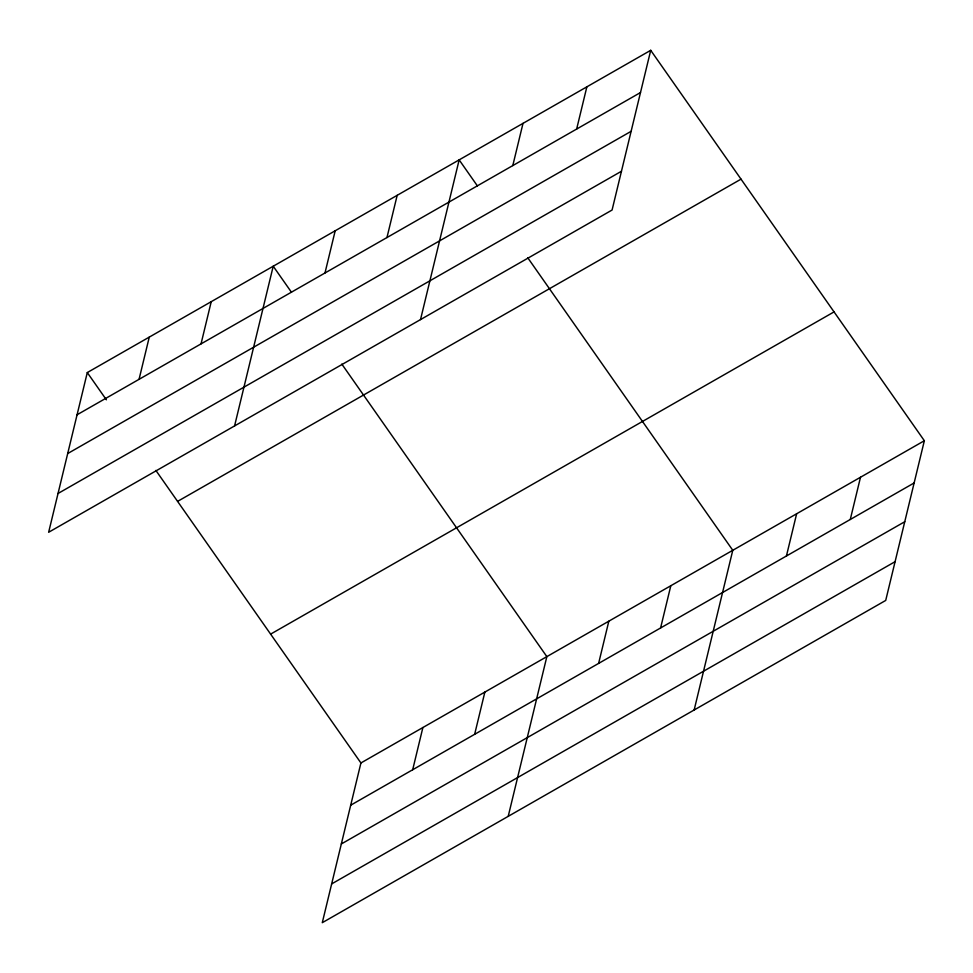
<?xml version="1.0" encoding="UTF-8"?>
<svg xmlns="http://www.w3.org/2000/svg" width="973" height="973" viewBox="0 0 973 973"><rect width="100%" height="100%" fill="white"/><g stroke="black" fill="none" stroke-linecap="round" stroke-linejoin="round"><path stroke-width="1.46" d="M650.718 50.316L87.29 372.562L48.65 532.267L612.078 210.034L650.718 50.316L924.35 440.733L885.71 600.438L322.282 922.684L360.922 762.966L924.35 440.733M139.054 379.336L149.27 337.108M201.034 343.883L211.238 301.666M234.578 425.931L273.218 266.213L291.45 292.228M324.982 272.999L335.199 230.771M386.962 237.546L397.179 195.33M420.518 319.594L459.159 159.876L477.39 185.892M512.795 165.58L523.012 123.364M412.686 769.752L422.89 727.524M576.648 129.068L586.865 86.84M474.654 734.299L484.87 692.083M508.21 816.347L546.85 656.629L341.815 364.084M598.614 663.404L608.83 621.188M660.594 627.962L670.811 585.734M694.15 710.01L732.778 550.292L527.743 257.748M786.427 555.997L796.644 513.768M850.28 519.473L860.497 477.257M77.074 414.778L640.502 92.544M67.696 453.552L631.124 131.319M58.027 493.493L621.455 171.26M177.585 501.387L741.012 179.154M270.616 634.128L834.056 311.895M350.706 805.194L914.134 482.961M341.328 843.968L904.756 521.723M331.659 883.91L895.087 561.676M87.29 372.562L106.385 399.806M155.875 470.421L360.922 762.966"/></g></svg>
